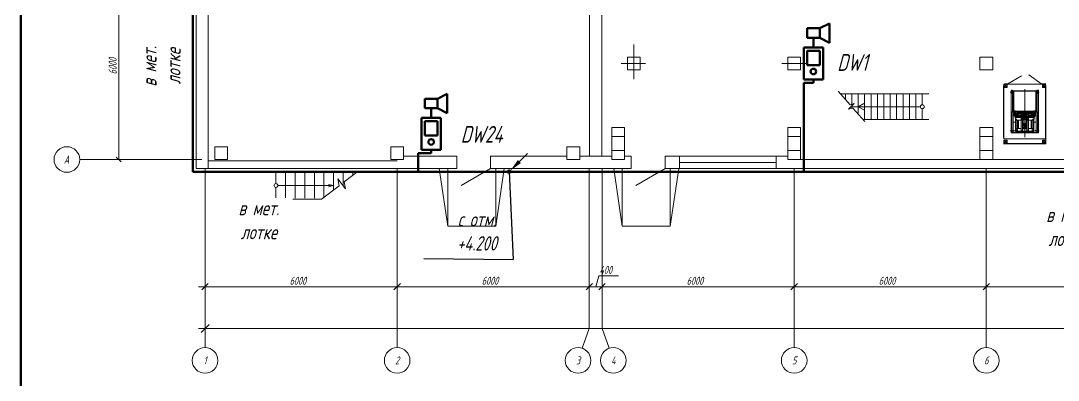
# Model space of a CAD drawing. Header units: millimetres. Extents: x 1337 to 8186, y 1899 to 5236.
# Drawn here: x 4542.2 to 5008.8, y 2454.3 to 2616 of the extents above; entities that cross this region are included whole.
import ezdxf
from ezdxf.enums import TextEntityAlignment as Align

# ---------------------------------------------------------------- set-up
doc = ezdxf.new("R2010")
doc.units = ezdxf.units.MM
for name, color, linetype, lineweight in [('Линия связи (Вновь)', 3, 'Continuous', 60), ('Связь', 84, 'Continuous', 50), ('Строительный', 251, 'Continuous', 13), ('Текст', 2, 'Continuous', 25), ('Формат - толстая линия', 7, 'Continuous', 50), ('Элемент эл. схем', 7, 'Continuous', 35)]:
    doc.layers.add(name, color=color, linetype=linetype, lineweight=lineweight)
doc.styles.add('Simplex', font='simplex.shx', dxfattribs={"width": 0.7, "oblique": 15})

# ---------------------------------------------------------------- blocks, each defined once
blk = doc.blocks.new('A$C178B2837')
at = {"layer": 'Строительный', "ltscale": 100}
for p, q in [((167.26, 220.71), (167.26, 375.11)), ((171.06, 220.71), (171.06, 375.11)), ((44.36, 287.52), (44.36, 216.91)), ((48.16, 287.52), (48.16, 216.91)), ((20.18, 219.71), (20.18, 279.71)), ((181.06, 244.86), (181.06, 255.63)), ((184.75, 249.72), (177.16, 249.72)), ((179.06, 247.72), (179.06, 251.72)), ((179.06, 251.72), (183.06, 251.72)), ((183.06, 251.72), (183.06, 247.72)), ((234.85, 249.71), (227.26, 249.71)), ((227.26, 249.71), (231.79, 249.71)), ((229.16, 247.71), (229.16, 251.71)), ((229.16, 251.71), (233.16, 251.71)), ((233.16, 251.71), (233.16, 247.71)), ((289.16, 247.71), (289.16, 251.71)), ((289.16, 251.71), (293.16, 251.71)), ((293.16, 251.71), (293.16, 247.71)), ((183.06, 247.72), (179.06, 247.72)), ((233.16, 247.71), (229.16, 247.71)), ((293.16, 247.71), (289.16, 247.71)), ((309.66, 243.21), (296.66, 243.21)), ((296.66, 243.21), (296.66, 226.21)), ((296.66, 242.21), (296.66, 243.21)), ((296.66, 243.21), (297.66, 243.21)), ((296.66, 242.21), (297.66, 243.21)), ((297.66, 242.21), (296.66, 243.21)), ((297.86, 243.31), (296.81, 243.31)), ((297.66, 243.21), (297.66, 242.21)), ((297.86, 243.31), (302.19, 245.81)), ((308.46, 243.21), (304.46, 246.21)), ((309.76, 243.31), (308.33, 243.31)), ((308.66, 242.21), (308.66, 243.21)), ((308.66, 243.21), (309.66, 243.21)), ((308.66, 242.21), (309.66, 243.21)), ((309.66, 242.21), (308.66, 243.21)), ((309.66, 243.21), (309.66, 226.21)), ((309.66, 243.21), (309.66, 242.21)), ((244.85, 241.04), (248.59, 236.83)), ((245.58, 240.21), (273.16, 240.21)), ((247.16, 238.44), (247.16, 240.21)), ((249.16, 235.69), (249.16, 240.21)), ((251.16, 233.94), (251.16, 240.21)), ((253.16, 232.21), (253.16, 240.21)), ((255.16, 232.21), (255.16, 240.21)), ((257.16, 232.21), (257.16, 240.21)), ((259.16, 232.21), (259.16, 240.21)), ((261.16, 232.21), (261.16, 240.21)), ((263.16, 232.21), (263.16, 240.21)), ((265.16, 232.21), (265.16, 240.21)), ((267.16, 232.21), (267.16, 240.21)), ((269.16, 232.21), (269.16, 240.21)), ((271.16, 236.81), (271.16, 240.21)), ((296.56, 226.61), (296.56, 242.81)), ((297.66, 242.21), (296.66, 242.21)), ((299.61, 240.71), (298.61, 240.71)), ((298.91, 241.21), (298.91, 228.21)), ((307.41, 241.21), (298.91, 241.21)), ((298.92, 241.36), (299.38, 241.36)), ((298.92, 241.3), (298.92, 228.01)), ((299.11, 241.21), (299.11, 240.21)), ((299.29, 234.63), (299.29, 241.36)), ((299.38, 241.36), (299.38, 234.63)), ((299.59, 241.14), (299.59, 234.7)), ((306.66, 241.14), (299.66, 241.14)), ((299.66, 241.14), (299.66, 234.7)), ((299.73, 241.14), (299.73, 234.7)), ((299.82, 241.21), (306.51, 241.21)), ((306.51, 241.07), (299.82, 241.07)), ((303.16, 226.71), (303.16, 241.71)), ((303.16, 228.01), (303.16, 241.54)), ((306.59, 241.14), (306.59, 234.7)), ((306.66, 241.14), (306.66, 234.7)), ((307.71, 240.71), (306.71, 240.71)), ((306.73, 241.14), (306.73, 234.7)), ((307.41, 241.36), (306.95, 241.36)), ((306.95, 241.36), (306.95, 234.63)), ((307.03, 234.63), (307.03, 241.36)), ((307.21, 241.21), (307.21, 240.21)), ((307.41, 228.01), (307.41, 241.36)), ((307.41, 241.21), (307.41, 228.21)), ((309.66, 242.21), (308.66, 242.21)), ((309.66, 241.21), (309.66, 228.21)), ((309.76, 224.61), (309.76, 242.81)), ((248.17, 235.43), (249.94, 237.19)), ((249.94, 237.19), (248.59, 236.83)), ((251.16, 236.21), (252.9, 237.21)), ((248.17, 235.43), (249.52, 235.79)), ((248.96, 236.21), (270.56, 236.21)), ((249.52, 235.79), (253.25, 231.59)), ((251.16, 236.21), (252.9, 235.21)), ((271.16, 232.21), (271.16, 235.61)), ((299.84, 234.63), (299.13, 234.63)), ((299.13, 234.63), (299.13, 228.01)), ((299.84, 234.43), (299.58, 234.43)), ((299.58, 234.43), (299.58, 228.24)), ((306.53, 233.85), (299.79, 233.85)), ((299.84, 234.96), (299.84, 233.32)), ((300.33, 234.96), (299.84, 234.96)), ((299.84, 233.32), (300.23, 233.32)), ((300.02, 234.43), (300.33, 234.75)), ((300.02, 233.22), (300.02, 234.43)), ((300.23, 233.32), (300.23, 232.29)), ((300.33, 228.56), (300.33, 234.96)), ((300.33, 234.82), (305.99, 234.82)), ((300.33, 234.77), (305.99, 234.77)), ((300.67, 234.71), (300.33, 234.71)), ((300.77, 234.33), (300.33, 234.33)), ((300.77, 233.36), (300.33, 233.36)), ((300.39, 234.24), (300.44, 234.27)), ((300.39, 234.24), (300.39, 233.45)), ((300.44, 234.06), (300.39, 234.06)), ((300.44, 233.63), (300.39, 233.63)), ((300.39, 233.45), (300.44, 233.42)), ((300.44, 234.27), (300.74, 234.27)), ((300.44, 234.27), (300.44, 233.42)), ((300.44, 233.42), (300.74, 233.42)), ((300.77, 234.61), (300.67, 234.71)), ((300.77, 234.29), (300.74, 234.27)), ((300.79, 234.24), (300.74, 234.27)), ((300.74, 234.27), (300.74, 233.42)), ((300.79, 233.45), (300.74, 233.42)), ((300.77, 233.4), (300.74, 233.42)), ((301.17, 234.61), (300.77, 234.61)), ((300.77, 234.33), (300.77, 234.61)), ((300.77, 234.44), (301.17, 234.44)), ((300.77, 234.33), (300.77, 234.29)), ((300.77, 233.36), (300.77, 233.4)), ((300.77, 233.36), (300.77, 233.17)), ((300.79, 234.24), (300.79, 233.45)), ((300.79, 233.99), (301.04, 233.99)), ((300.79, 233.7), (301.04, 233.7)), ((305.28, 234.27), (301.04, 234.27)), ((301.04, 233.44), (301.04, 234.27)), ((301.04, 233.44), (302, 233.44)), ((301.14, 234.18), (301.08, 234.13)), ((301.08, 234.13), (301.08, 233.56)), ((301.14, 233.51), (301.08, 233.56)), ((302.2, 234.2), (301.14, 234.18)), ((302, 233.49), (301.14, 233.51)), ((301.17, 234.77), (301.17, 234.27)), ((301.47, 234.77), (301.47, 234.27)), ((304.86, 234.61), (301.47, 234.61)), ((302, 233.76), (302, 228.65)), ((302, 233.76), (302.51, 233.76)), ((302.08, 233.5), (302.2, 233.5)), ((302.14, 232.41), (302.14, 233.56)), ((302.2, 234.2), (302.22, 234.27)), ((302.37, 233.32), (302.37, 232.68)), ((302.37, 233.32), (302.59, 233.32)), ((302.51, 233.32), (302.51, 233.76)), ((302.92, 234.13), (302.52, 234.13)), ((302.52, 233.6), (302.52, 234.13)), ((302.52, 233.6), (302.59, 233.6)), ((302.59, 232.1), (302.59, 233.9)), ((302.63, 233.9), (302.59, 233.9)), ((302.65, 233.8), (302.63, 233.9)), ((302.65, 232.19), (302.65, 233.8)), ((302.65, 233.8), (302.78, 233.8)), ((302.72, 229.41), (302.72, 234.4)), ((302.78, 233.8), (302.81, 233.9)), ((302.78, 232.19), (302.78, 233.8)), ((302.81, 233.9), (302.84, 233.9)), ((302.84, 232.1), (302.84, 233.9)), ((302.92, 233.6), (302.84, 233.6)), ((302.84, 233.49), (303.48, 233.49)), ((302.84, 233.32), (303.48, 233.32)), ((302.92, 233.6), (302.92, 234.13)), ((303.41, 233.6), (303.41, 234.13)), ((303.41, 234.13), (303.81, 234.13)), ((303.41, 233.6), (303.48, 233.6)), ((303.48, 232.1), (303.48, 233.9)), ((303.52, 233.9), (303.48, 233.9)), ((303.54, 233.8), (303.52, 233.9)), ((303.54, 232.19), (303.54, 233.8)), ((303.67, 233.8), (303.54, 233.8)), ((303.61, 229.41), (303.61, 234.4)), ((303.67, 233.8), (303.7, 233.9)), ((303.67, 232.19), (303.67, 233.8)), ((303.7, 233.9), (303.73, 233.9)), ((303.73, 232.1), (303.73, 233.9)), ((303.81, 233.6), (303.73, 233.6)), ((303.73, 233.32), (303.96, 233.32)), ((303.81, 233.6), (303.81, 234.13)), ((303.82, 233.32), (303.82, 233.76)), ((304.33, 233.76), (303.82, 233.76)), ((303.96, 233.32), (303.96, 232.68)), ((304.12, 234.2), (304.11, 234.27)), ((304.12, 234.2), (305.19, 234.18)), ((304.25, 233.5), (304.13, 233.5)), ((304.19, 232.39), (304.19, 233.55)), ((304.33, 233.76), (304.33, 228.65)), ((304.33, 233.49), (305.19, 233.51)), ((305.28, 233.44), (304.33, 233.44)), ((304.86, 234.77), (304.86, 234.27)), ((305.16, 234.77), (305.16, 234.27)), ((305.55, 234.61), (305.16, 234.61)), ((305.55, 234.44), (305.16, 234.44)), ((305.19, 234.18), (305.25, 234.13)), ((305.19, 233.51), (305.25, 233.56)), ((305.25, 234.13), (305.25, 233.56)), ((305.28, 233.44), (305.28, 234.27)), ((305.53, 233.99), (305.28, 233.99)), ((305.53, 233.7), (305.28, 233.7)), ((305.53, 234.24), (305.59, 234.27)), ((305.53, 234.24), (305.53, 233.45)), ((305.53, 233.45), (305.59, 233.42)), ((305.55, 234.61), (305.66, 234.71)), ((305.55, 234.33), (305.55, 234.61)), ((305.55, 234.33), (305.99, 234.33)), ((305.55, 234.33), (305.55, 234.29)), ((305.55, 234.29), (305.59, 234.27)), ((305.55, 233.4), (305.59, 233.42)), ((305.55, 233.36), (305.55, 233.4)), ((305.55, 233.36), (305.99, 233.36)), ((305.55, 233.36), (305.55, 233.17)), ((305.89, 234.27), (305.59, 234.27)), ((305.59, 234.27), (305.59, 233.42)), ((305.89, 233.42), (305.59, 233.42)), ((305.66, 234.71), (305.99, 234.71)), ((305.94, 234.24), (305.89, 234.27)), ((305.89, 234.27), (305.89, 233.42)), ((305.89, 234.06), (305.94, 234.06)), ((305.89, 233.63), (305.94, 233.63)), ((305.94, 233.45), (305.89, 233.42)), ((305.94, 234.24), (305.94, 233.45)), ((305.99, 228.56), (305.99, 234.96)), ((305.99, 234.96), (306.49, 234.96)), ((306.3, 234.43), (305.99, 234.75)), ((306.49, 233.32), (306.1, 233.32)), ((306.1, 233.32), (306.1, 232.29)), ((306.3, 233.22), (306.3, 234.43)), ((306.49, 234.96), (306.49, 233.32)), ((306.49, 234.63), (307.19, 234.63)), ((306.49, 234.43), (306.75, 234.43)), ((306.75, 234.43), (306.75, 228.24)), ((307.19, 234.63), (307.19, 228.01)), ((252.69, 232.21), (273.16, 232.21)), ((300.33, 231.33), (299.58, 231.33)), ((306.32, 233), (300, 233)), ((300, 233), (306.32, 233)), ((300.16, 233.11), (300.02, 233.22)), ((300.09, 233.11), (300.09, 232.89)), ((300.09, 233.11), (300.16, 233.11)), ((300.09, 232.89), (300.16, 232.89)), ((300.23, 233.17), (300.16, 233.17)), ((300.16, 233.17), (300.16, 232.82)), ((300.16, 232.82), (300.23, 232.82)), ((300.23, 232.29), (300.33, 232.29)), ((300.33, 233.17), (302, 233.17)), ((300.33, 232.82), (302, 232.82)), ((302.44, 231.99), (300.33, 231.99)), ((300.44, 228.37), (300.44, 231.99)), ((300.71, 232.32), (300.52, 232.32)), ((300.61, 232.43), (300.61, 232.21)), ((300.87, 231.99), (300.87, 228.47)), ((301.18, 231.33), (300.87, 231.33)), ((301.18, 231.99), (301.18, 229.36)), ((302.51, 232.26), (302, 232.26)), ((302.08, 232.47), (302.2, 232.47)), ((302.31, 230.52), (304.02, 230.52)), ((302.37, 232.68), (302.59, 232.68)), ((302.44, 228.65), (302.44, 232.26)), ((302.51, 232.26), (302.51, 232.68)), ((302.51, 228.65), (302.51, 232.26)), ((302.51, 230.93), (303.82, 230.93)), ((302.72, 230.69), (302.57, 230.6)), ((302.57, 230.6), (302.57, 230.44)), ((302.57, 230.44), (302.72, 230.36)), ((302.63, 232.1), (302.59, 232.1)), ((302.65, 232.19), (302.63, 232.1)), ((302.65, 232.19), (302.78, 232.19)), ((302.86, 230.6), (302.72, 230.69)), ((302.72, 230.36), (302.86, 230.44)), ((302.78, 232.19), (302.81, 232.1)), ((302.81, 232.1), (302.84, 232.1)), ((302.84, 232.68), (303.48, 232.68)), ((302.86, 230.44), (302.86, 230.6)), ((303.39, 232.26), (302.93, 232.26)), ((303.04, 230.93), (303.04, 229.3)), ((303.29, 230.93), (303.29, 229.3)), ((303.61, 230.69), (303.46, 230.6)), ((303.46, 230.6), (303.46, 230.44)), ((303.46, 230.44), (303.61, 230.36)), ((303.52, 232.1), (303.48, 232.1)), ((303.54, 232.19), (303.52, 232.1)), ((303.67, 232.19), (303.54, 232.19)), ((303.75, 230.6), (303.61, 230.69)), ((303.61, 230.36), (303.75, 230.44)), ((303.67, 232.19), (303.7, 232.1)), ((303.7, 232.1), (303.73, 232.1)), ((303.73, 232.68), (303.99, 232.68)), ((303.75, 230.44), (303.75, 230.6)), ((303.82, 232.26), (303.82, 232.68)), ((303.82, 228.65), (303.82, 232.26)), ((303.82, 232.26), (304.33, 232.26)), ((303.89, 228.65), (303.89, 232.26)), ((303.89, 231.99), (305.99, 231.99)), ((304.25, 232.47), (304.13, 232.47)), ((305.99, 233.17), (304.33, 233.17)), ((305.99, 232.82), (304.33, 232.82)), ((305.14, 231.99), (305.14, 229.36)), ((305.46, 231.33), (305.14, 231.33)), ((305.46, 231.99), (305.46, 228.47)), ((305.62, 232.32), (305.81, 232.32)), ((305.71, 232.43), (305.71, 232.21)), ((305.88, 228.37), (305.88, 231.99)), ((306.1, 232.29), (305.99, 232.29)), ((306.75, 231.33), (305.99, 231.33)), ((306.1, 233.17), (306.16, 233.17)), ((306.16, 232.82), (306.1, 232.82)), ((306.16, 233.11), (306.3, 233.22)), ((306.16, 233.17), (306.16, 232.82)), ((306.24, 233.11), (306.16, 233.11)), ((306.24, 232.89), (306.16, 232.89)), ((306.24, 233.11), (306.24, 232.89)), ((178.16, 229.71), (174.16, 229.71)), ((174.16, 229.71), (174.16, 219.71)), ((174.16, 226.89), (178.16, 226.89)), ((178.16, 219.71), (178.16, 229.71)), ((233.16, 229.71), (229.16, 229.71)), ((229.16, 229.71), (229.16, 219.71)), ((229.16, 226.89), (233.16, 226.89)), ((233.16, 219.71), (233.16, 229.71)), ((293.16, 229.71), (289.16, 229.71)), ((289.16, 229.71), (289.16, 219.71)), ((289.16, 226.89), (293.16, 226.89)), ((293.16, 219.71), (293.16, 229.71)), ((299.61, 228.71), (298.61, 228.71)), ((307.41, 228.21), (298.91, 228.21)), ((298.92, 228.01), (307.41, 228.01)), ((299.11, 229.21), (299.11, 228.21)), ((299.58, 228.24), (301.15, 228.24)), ((299.96, 228.77), (299.77, 228.77)), ((299.97, 228.77), (299.78, 228.77)), ((299.88, 228.89), (299.88, 228.67)), ((299.88, 228.88), (299.88, 228.67)), ((302, 229.36), (300.33, 229.36)), ((305.99, 228.56), (300.33, 228.56)), ((300.37, 228.35), (300.37, 228.56)), ((301.21, 228.35), (300.37, 228.35)), ((300.42, 228.28), (300.42, 228.35)), ((301.21, 228.28), (300.42, 228.28)), ((300.77, 228.37), (300.44, 228.37)), ((300.7, 228.86), (300.51, 228.86)), ((300.6, 228.97), (300.6, 228.76)), ((300.87, 228.47), (300.77, 228.37)), ((301.12, 228.35), (301.12, 228.56)), ((301.15, 228.24), (301.21, 228.28)), ((301.21, 228.28), (301.21, 228.35)), ((302, 228.65), (302.51, 228.65)), ((302.31, 229.72), (304.02, 229.72)), ((303.82, 229.3), (302.51, 229.3)), ((302.72, 229.89), (302.57, 229.8)), ((302.57, 229.8), (302.57, 229.64)), ((302.57, 229.64), (302.72, 229.56)), ((302.86, 229.8), (302.72, 229.89)), ((302.72, 229.56), (302.86, 229.64)), ((302.86, 229.64), (302.86, 229.8)), ((303.61, 229.89), (303.46, 229.8)), ((303.46, 229.8), (303.46, 229.64)), ((303.46, 229.64), (303.61, 229.56)), ((303.75, 229.8), (303.61, 229.89)), ((303.61, 229.56), (303.75, 229.64)), ((303.75, 229.64), (303.75, 229.8)), ((304.33, 228.65), (303.82, 228.65)), ((304.33, 229.36), (305.99, 229.36)), ((305.11, 228.28), (305.11, 228.35)), ((305.11, 228.35), (305.95, 228.35)), ((305.18, 228.24), (305.11, 228.28)), ((305.11, 228.28), (305.9, 228.28)), ((306.75, 228.24), (305.18, 228.24)), ((305.21, 228.35), (305.21, 228.56)), ((305.46, 228.47), (305.56, 228.37)), ((305.56, 228.37), (305.88, 228.37)), ((305.63, 228.86), (305.82, 228.86)), ((305.72, 228.97), (305.72, 228.76)), ((305.9, 228.28), (305.9, 228.35)), ((305.95, 228.35), (305.95, 228.56)), ((306.36, 228.77), (306.54, 228.77)), ((306.45, 228.88), (306.45, 228.67)), ((307.71, 228.71), (306.71, 228.71)), ((307.21, 229.21), (307.21, 228.21)), ((54.16, 223.71), (50.16, 223.71)), ((50.16, 223.71), (50.16, 219.71)), ((54.16, 219.71), (54.16, 223.71)), ((109.16, 223.71), (105.16, 223.71)), ((105.16, 223.71), (105.16, 219.71)), ((109.16, 219.71), (109.16, 223.71)), ((164.16, 223.71), (160.16, 223.71)), ((160.16, 223.71), (160.16, 219.71)), ((164.16, 219.71), (164.16, 223.71)), ((309.76, 224.61), (296.56, 224.61)), ((309.66, 226.21), (296.66, 226.21)), ((296.66, 224.71), (296.66, 225.71)), ((296.66, 225.71), (297.66, 225.71)), ((296.66, 224.71), (297.66, 225.71)), ((297.66, 224.71), (296.66, 225.71)), ((297.66, 224.71), (296.66, 224.71)), ((309.21, 224.71), (297.21, 224.71)), ((297.66, 225.71), (297.66, 224.71)), ((308.66, 224.71), (308.66, 225.71)), ((308.66, 225.71), (309.66, 225.71)), ((308.66, 224.71), (309.66, 225.71)), ((309.66, 224.71), (308.66, 225.71)), ((309.66, 224.71), (308.66, 224.71)), ((309.66, 225.71), (309.66, 224.71)), ((19.43, 220.46), (20.93, 218.96)), ((125.76, 220.71), (109.16, 220.71)), ((109.16, 219.71), (109.16, 220.71)), ((109.16, 219.71), (109.16, 220.71)), ((125.76, 220.71), (125.76, 216.91)), ((136.36, 220.71), (136.36, 216.91)), ((136.36, 220.71), (160.16, 220.71)), ((164.16, 220.71), (174.16, 220.71)), ((167.16, 220.69), (167.16, 220.71)), ((174.16, 222.54), (178.16, 222.54)), ((178.16, 220.71), (180.26, 220.71)), ((180.26, 220.71), (180.26, 216.91)), ((190.86, 220.71), (190.86, 216.91)), ((190.86, 220.71), (229.16, 220.71)), ((195.36, 220.71), (195.36, 216.91)), ((225.56, 220.71), (225.56, 216.91)), ((229.16, 222.54), (233.16, 222.54)), ((289.16, 222.54), (293.16, 222.54)), ((46.16, 219.71), (8, 219.71)), ((19.88, 219.71), (19.68, 219.71)), ((107.16, 219.31), (48.16, 219.31)), ((50.16, 219.71), (54.16, 219.71)), ((105.16, 219.71), (109.16, 219.71)), ((160.16, 219.71), (164.16, 219.71)), ((174.16, 219.71), (178.16, 219.71)), ((225.56, 218.81), (195.36, 218.81)), ((229.16, 219.71), (233.16, 219.71)), ((353.16, 219.71), (231.16, 219.71)), ((289.16, 219.71), (293.16, 219.71)), ((125.76, 216.91), (44.36, 216.91)), ((47.16, 216.91), (60.23, 216.91)), ((47.16, 216.91), (47.16, 160.94)), ((69.29, 212.18), (69.29, 215.83)), ((69.29, 215.83), (94.69, 215.83)), ((72.29, 207.63), (72.29, 215.53)), ((75.29, 207.63), (75.29, 215.53)), ((78.29, 207.63), (78.29, 215.53)), ((81.29, 207.63), (81.29, 215.53)), ((84.29, 207.63), (84.29, 215.53)), ((87.29, 210.19), (87.29, 215.53)), ((90.29, 211.44), (90.29, 215.53)), ((94.94, 216.02), (90.59, 212.7)), ((93.29, 214.77), (93.29, 215.53)), ((107.16, 216.91), (107.16, 160.94)), ((122.97, 198.91), (120.31, 216.91)), ((122.97, 216.91), (122.97, 198.91)), ((136.36, 216.91), (127.18, 211.61)), ((180.26, 216.91), (136.36, 216.91)), ((137.97, 216.91), (137.97, 198.91)), ((137.97, 198.91), (140.62, 216.91)), ((177.76, 216.91), (161.26, 216.91)), ((167.16, 216.91), (167.16, 166.94)), ((171.16, 216.91), (171.16, 166.94)), ((177.47, 198.91), (174.81, 216.91)), ((177.47, 216.91), (177.47, 198.91)), ((190.86, 216.91), (181.68, 211.61)), ((190.86, 216.91), (226.06, 216.91)), ((192.47, 216.91), (192.47, 198.91)), ((192.47, 198.91), (195.12, 216.91)), ((360.26, 216.91), (226.06, 216.91)), ((231.16, 216.91), (231.16, 160.94)), ((291.16, 216.91), (291.16, 160.94)), ((69.29, 207.33), (69.29, 210.98)), ((69.89, 211.58), (87.29, 211.58)), ((89, 211.49), (83.54, 207.33)), ((87.29, 211.58), (85.68, 211.95)), ((87.29, 211.58), (85.68, 211.2)), ((91.01, 210.51), (88.58, 213.69)), ((88.58, 213.69), (89, 211.49)), ((90.59, 212.7), (91.01, 210.51)), ((69.29, 207.33), (83.54, 207.33)), ((122.97, 198.91), (137.97, 198.91)), ((177.47, 198.91), (192.47, 198.91)), ((169.16, 179.98), (170.18, 183.38)), ((170.18, 183.38), (176.27, 183.38)), ((45.16, 179.98), (109.16, 179.98)), ((48.16, 180.98), (46.16, 178.98)), ((47.16, 179.6), (47.16, 181.23)), ((105.16, 179.98), (169.16, 179.98)), ((108.16, 180.98), (106.16, 178.98)), ((106.16, 178.98), (108.16, 180.98)), ((107.16, 179.6), (107.16, 181.23)), ((107.16, 179.6), (107.16, 181.23)), ((165.16, 179.98), (173.16, 179.98)), ((166.16, 178.98), (168.16, 180.98)), ((168.16, 180.98), (166.16, 178.98)), ((167.16, 179.6), (167.16, 181.23)), ((167.16, 179.6), (167.16, 181.23)), ((169.16, 179.98), (233.16, 179.98)), ((172.16, 180.98), (170.16, 178.98)), ((170.16, 178.98), (172.16, 180.98)), ((171.16, 179.6), (171.16, 181.23)), ((171.16, 179.6), (171.16, 181.23)), ((229.16, 179.98), (293.16, 179.98)), ((232.16, 180.98), (230.16, 178.98)), ((230.16, 178.98), (232.16, 180.98)), ((231.16, 179.6), (231.16, 181.23)), ((231.16, 179.6), (231.16, 181.23)), ((289.16, 179.98), (353.16, 179.98)), ((292.16, 180.98), (290.16, 178.98)), ((290.16, 178.98), (292.16, 180.98)), ((291.16, 179.6), (291.16, 181.23)), ((291.16, 179.6), (291.16, 181.23)), ((657.16, 166.94), (45.16, 166.94)), ((48.41, 168.19), (45.91, 165.69)), ((47.16, 167.57), (47.16, 168.19)), ((167.16, 166.94), (164.98, 160.72)), ((171.16, 166.94), (173.34, 160.72))]:
    blk.add_line(p, q, dxfattribs=at)
for centre, radius in [((299.66, 241.14), 0.0701), ((299.82, 241.14), 0.0701), ((306.51, 241.14), 0.0701), ((306.66, 241.14), 0.0701), ((271.16, 236.21), 0.6), ((299.66, 234.7), 0.0701), ((302.72, 233.85), 0.0439), ((303.61, 233.85), 0.0439), ((306.66, 234.7), 0.0701), ((302.72, 230.52), 0.201), ((302.72, 230.52), 0.0936), ((303.61, 230.52), 0.201), ((303.61, 230.52), 0.0936), ((302.72, 229.72), 0.201), ((302.72, 229.72), 0.0936), ((303.61, 229.72), 0.201), ((303.61, 229.72), 0.0936), ((4, 219.71), 4), ((69.29, 211.58), 0.6), ((47.16, 156.94), 4), ((107.16, 156.94), 4), ((163.66, 156.94), 4), ((174.66, 156.94), 4), ((231.16, 156.94), 4), ((291.16, 156.94), 4)]:
    blk.add_circle(centre, radius, dxfattribs=at)
at = {"layer": 'Строительный', "ltscale": 100, "style": 'Simplex', "oblique": 15, "width": 0.7}
blk.add_text('6000', height=2.5, rotation=90, dxfattribs=at).set_placement((19.56, 246.31))
for s, p in [('А', (3.06, 218.44)), ('400', (170.34, 183.98)), ('6000', (73.57, 180.58)), ('6000', (133.57, 180.58)), ('6000', (197.57, 180.58)), ('6000', (257.57, 180.58))]:
    blk.add_text(s, height=2.5, dxfattribs=at).set_placement(p)
for s, p in [('1', (47.16, 156.94)), ('2', (107.16, 156.94)), ('3', (163.66, 156.94)), ('4', (174.66, 156.94)), ('5', (231.16, 156.94)), ('6', (291.16, 156.94))]:
    blk.add_text(s, height=2.5, dxfattribs=at).set_placement(p, align=Align.MIDDLE_CENTER)
blk = doc.blocks.new('A$C20EB2E6C')
at = {"layer": 'Связь'}
for p, q in [((8, 17.5), (5, 16)), ((8, 11.5), (8, 17.5)), ((1, 13), (1, 16)), ((1, 16), (5, 16)), ((5, 13), (1, 13)), ((3, 13), (3, 10)), ((5, 16), (5, 13)), ((8, 11.5), (5, 13)), ((0, 0), (0, 10)), ((0, 10), (6, 10)), ((6, 10), (6, 0)), ((1, 4.5), (1, 9)), ((1, 9), (5, 9)), ((5, 9), (5, 4.5)), ((5, 4.5), (1, 4.5)), ((6, 0), (0, 0))]:
    blk.add_line(p, q, dxfattribs=at)
blk.add_circle((3, 2.5), 0.868, dxfattribs=at)

msp = doc.modelspace()

# ---------------------------------------------------------------- hatches: boundary and pattern name
at = {"layer": 'Элемент эл. схем'}
h = msp.add_hatch(color=256, dxfattribs=at)
h.dxf.hatch_style = 1
h.paths.add_polyline_path([(4762.65, 2548.14, 1), (4761.21, 2548.14, 1)])

# ---------------------------------------------------------------- linework, layer by layer
at = {"layer": 'Линия связи (Вновь)'}
for p, q in [((4619.66, 2548.14), (4619.66, 2818.29)), ((4898.73, 2588.17), (4894.41, 2588.17)), ((4894.41, 2548.14), (4894.41, 2588.17)), ((4898.73, 2589.61), (4898.73, 2588.17)), ((4726.79, 2557.93), (4726.79, 2556.49)), ((4726.79, 2556.49), (4721.03, 2556.49)), ((4721.03, 2556.49), (4721.03, 2548.14)), ((4761.93, 2548.14), (4619.66, 2548.14)), ((4761.93, 2548.14), (4894.41, 2548.14)), ((4894.41, 2548.14), (5303.53, 2548.14))]:
    msp.add_line(p, q, dxfattribs=at)
at = {"layer": 'Текст', "ltscale": 100}
for p in [(4761.93, 2548.14), (4723.45, 2509.07)]:
    msp.add_line(p, (4763.68, 2508.63), dxfattribs=at)
at = {"layer": 'Элемент эл. схем'}
msp.add_line((4766.51, 2552.72), (4770.07, 2556.29), dxfattribs=at)
msp.add_circle((4761.93, 2548.14), 0.72, dxfattribs=at)
msp.add_solid([(4765.83, 2553.4), (4767.19, 2552.04), (4762.44, 2548.65)], dxfattribs=at)

# ---------------------------------------------------------------- block references
at = {"layer": 'Линия связи (Вновь)', "xscale": 1.44, "yscale": 1.44, "zscale": 1.44}
msp.add_blockref('A$C178B2837', (4557.21, 2237.23), dxfattribs=at)
at = {"layer": 'Связь', "xscale": 1.44, "yscale": 1.44, "zscale": 1.44}
for p in [(4894.41, 2589.61), (4722.47, 2557.93)]:
    msp.add_blockref('A$C20EB2E6C', p, dxfattribs=at)

# ---------------------------------------------------------------- texts
at = {"layer": 'Текст', "ltscale": 100, "insert": (4747.4, 2512.65), "char_height": 6.48, "attachment_point": 8, "style": 'Simplex'}
msp.add_mtext_dynamic_manual_height_columns('с отм. +4.200', width=27.0901, gutter_width=12.5, heights=[0], dxfattribs=at)

# ---------------------------------------------------------------- next in the draw order: texts
at = {"layer": 'Текст', "ltscale": 100, "insert": (4614.1, 2595.53), "char_height": 6.48, "attachment_point": 8, "rotation": 90, "style": 'Simplex', "bg_fill": 3, "box_fill_scale": 1.2, "bg_fill_color": 256, "bg_fill_transparency": 0}
msp.add_mtext_dynamic_manual_height_columns('в мет. лотке', width=27.7638, gutter_width=12.5, heights=[0], dxfattribs=at)
at = {"layer": 'Текст', "lineweight": 30, "char_height": 7.56, "attachment_point": 5, "style": 'Simplex', "bg_fill": 3, "box_fill_scale": 1.1, "bg_fill_color": 256, "bg_fill_transparency": 0}
for s, insert in [('DW1', (4916.24, 2597.29)), ('DW24', (4749.49, 2564.95))]:
    msp.add_mtext_dynamic_manual_height_columns(s, width=8.7073, gutter_width=2253.66, heights=[0], dxfattribs=dict(at, insert=insert))
at = {"layer": 'Текст', "ltscale": 100, "insert": (4649.3, 2517.72), "char_height": 6.48, "attachment_point": 8, "style": 'Simplex', "bg_fill": 3, "box_fill_scale": 1.2, "bg_fill_color": 256, "bg_fill_transparency": 0}
msp.add_mtext_dynamic_manual_height_columns('в мет. лотке', width=27.7638, gutter_width=12.5, heights=[0], dxfattribs=at)

# ---------------------------------------------------------------- next in the draw order: linework, layer by layer
at = {"layer": 'Формат - толстая линия'}
msp.add_lwpolyline([(4542.22, 2938.94), (5549.28, 2938.94), (5549.28, 2207.23), (4542.22, 2207.23)], close=True, dxfattribs=at)

# ---------------------------------------------------------------- next in the draw order: texts
at = {"layer": 'Текст', "ltscale": 100, "insert": (5012.57, 2514.67), "char_height": 6.48, "attachment_point": 8, "style": 'Simplex', "bg_fill": 3, "box_fill_scale": 1.2, "bg_fill_color": 256, "bg_fill_transparency": 0}
msp.add_mtext_dynamic_manual_height_columns('в мет. лотке', width=27.7638, gutter_width=12.5, heights=[0], dxfattribs=at)

doc.saveas('drawing.dxf')
